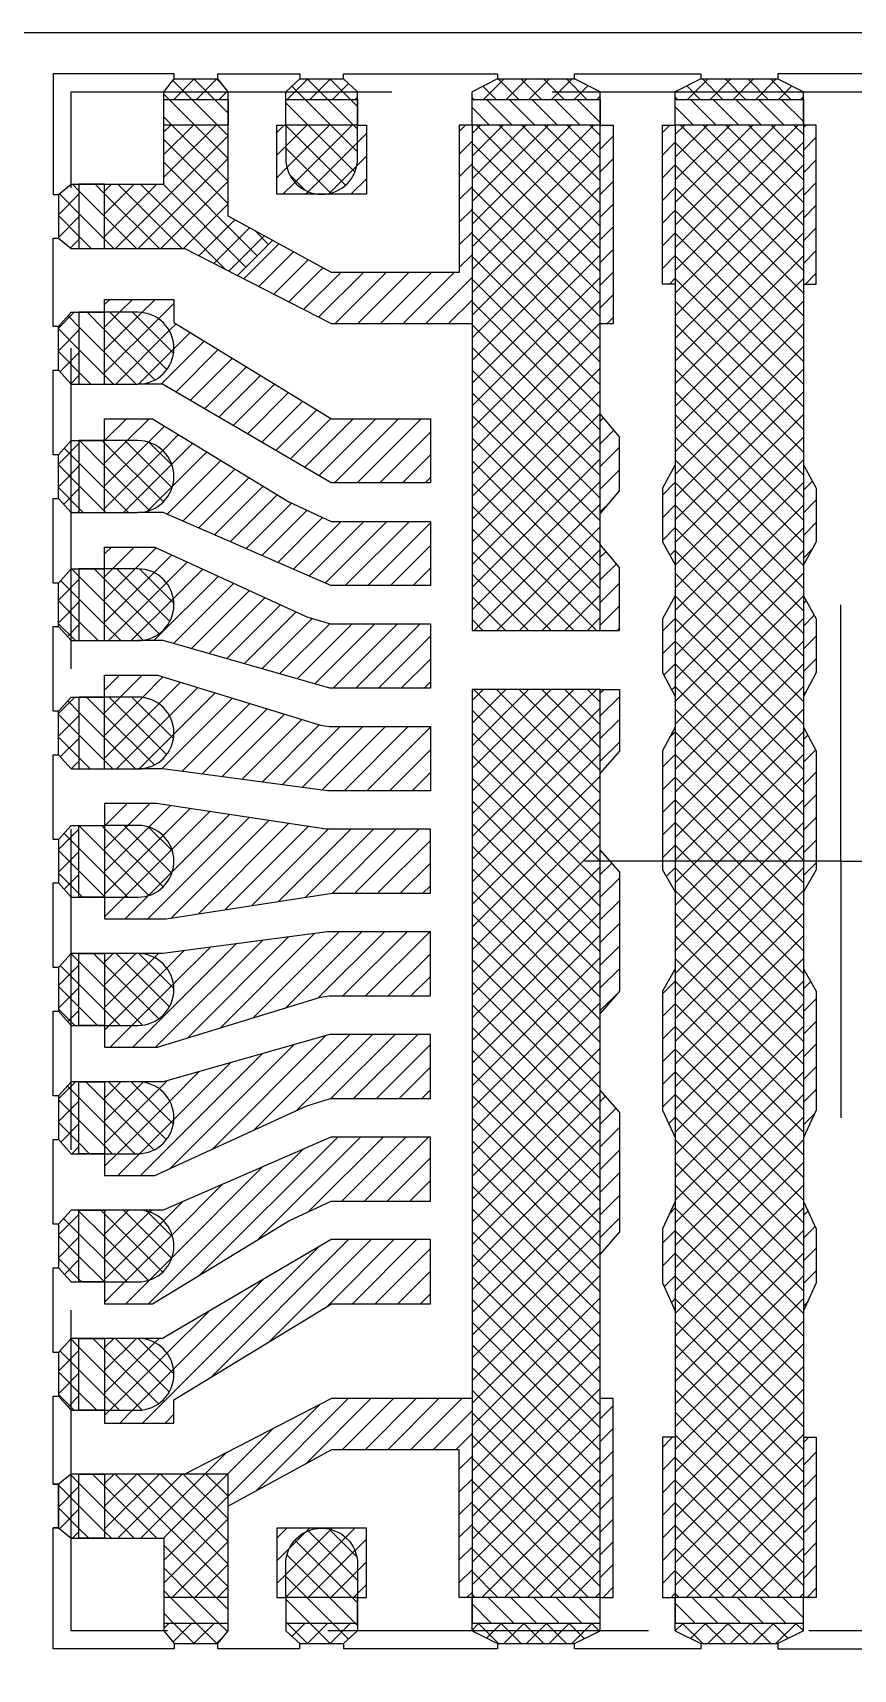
# Model space of a CAD drawing. Extents: x -347 to -72, y -334 to -144.
# Drawn here: x -253.06 to -249.87, y -310.55 to -304.17 of the extents above; entities that cross this region are included whole.
import ezdxf

# ---------------------------------------------------------------- set-up
doc = ezdxf.new("R2010")
doc.units = 0
doc.header["$LTSCALE"] = 5
doc.header["$MEASUREMENT"] = 0
doc.linetypes.add('CENTER', pattern=[2, 1.25, -0.25, 0.25, -0.25])
doc.linetypes.add('HIDDEN', pattern=[0.375, 0.25, -0.125])
doc.layers.get('0').update_dxf_attribs({"linetype": 'CONTINUOUS'})
for name, color, linetype in [('CENTER', 1, 'CENTER'), ('Full-metal', 254, 'CONTINUOUS'), ('HIDDEN', 6, 'HIDDEN'), ('Layer1', 4, 'CONTINUOUS'), ('SECTION', 6, 'CONTINUOUS')]:
    doc.layers.add(name, color=color, linetype=linetype)
pattern_1 = [(135, (-251.1536, -286.094496), (-0.04419417, -0.04419417), [])]

msp = doc.modelspace()

# ---------------------------------------------------------------- hatches: boundary and pattern name
at = {"layer": 'Full-metal'}
h = msp.add_hatch(dxfattribs=at)
h.set_pattern_fill('ANSI37', color=256, scale=0.5, angle=90, style=0)
h.set_pattern_definition([(135, (-251.1536, -286.094496), (-0.04419417, -0.04419417), []), (225, (-251.1536, -286.094496), (0.04419417, -0.04419417), [])])
h.paths.add_polyline_path([(-252.0779, -310.1358), (-252.0779, -310.2658), (-251.7979, -310.2658), (-251.7979, -310.1358, 1)])
h.paths.add_polyline_path([(-251.7979, -310.3658), (-252.0779, -310.3658), (-252.0779, -310.3958), (-251.7979, -310.3958)])
h.paths.add_polyline_path([(-251.7979, -310.3958), (-252.0779, -310.3958), (-252.0229, -310.4458), (-251.8529, -310.4458)])
h.paths.add_polyline_path([(-252.3029, -304.3958), (-252.5529, -304.3958), (-252.5529, -304.4258), (-252.3029, -304.4258)])
h.paths.add_polyline_path([(-252.3426, -304.3458), (-252.5126, -304.3458), (-252.5529, -304.3958), (-252.3029, -304.3958)])
h.paths.add_polyline_path([(-251.8529, -304.3458), (-252.0229, -304.3458), (-252.0779, -304.3958), (-251.7979, -304.3958)])
h.paths.add_polyline_path([(-251.7979, -304.3958), (-252.0779, -304.3958), (-252.0779, -304.4258), (-251.7979, -304.4258)])
h.paths.add_polyline_path([(-251.7979, -304.5258), (-252.0779, -304.5258), (-252.0779, -304.6558, 1), (-251.7979, -304.6558)])
h.paths.add_polyline_path([(-252.9139, -309.7848), (-252.9639, -309.8245), (-252.9639, -309.9945), (-252.9139, -310.0348)])
h.paths.add_polyline_path([(-252.8839, -309.7848), (-252.9139, -309.7848), (-252.9139, -310.0348), (-252.8839, -310.0348)])
h.paths.add_polyline_path([(-252.3029, -309.7848), (-252.7839, -309.7848), (-252.7839, -310.0348), (-252.5529, -310.0348), (-252.5529, -310.2658), (-252.3029, -310.2658)])
h.paths.add_polyline_path([(-252.3029, -310.3658), (-252.5529, -310.3658), (-252.5529, -310.3958), (-252.3029, -310.3958)])
h.paths.add_polyline_path([(-252.3029, -310.3958), (-252.5529, -310.3958), (-252.5126, -310.4458), (-252.3426, -310.4458)])
h.paths.add_polyline_path([(-252.7839, -309.5358), (-252.6539, -309.5358, 1), (-252.6539, -309.2558), (-252.7839, -309.2558)])
h.paths.add_polyline_path([(-252.8839, -309.2558), (-252.9139, -309.2558), (-252.9139, -309.5358), (-252.8839, -309.5358)])
h.paths.add_polyline_path([(-252.9139, -309.2558), (-252.9639, -309.3105), (-252.9639, -309.4805), (-252.9139, -309.5358)])
h.paths.add_polyline_path([(-252.9139, -308.7558), (-252.9639, -308.8105), (-252.9639, -308.9805), (-252.9139, -309.0358)])
h.paths.add_polyline_path([(-252.7839, -309.0358), (-252.6539, -309.0358, 1), (-252.6539, -308.7558), (-252.7839, -308.7558)])
h.paths.add_polyline_path([(-252.8839, -308.7558), (-252.9139, -308.7558), (-252.9139, -309.0358), (-252.8839, -309.0358)])
h.paths.add_polyline_path([(-252.9639, -308.4805), (-252.9139, -308.5358), (-252.9139, -308.2558), (-252.9639, -308.3105)])
h.paths.add_polyline_path([(-252.8839, -308.2558), (-252.9139, -308.2558), (-252.9139, -308.5358), (-252.8839, -308.5358)])
h.paths.add_polyline_path([(-252.6539, -308.2558), (-252.7839, -308.2558), (-252.7839, -308.5358), (-252.6539, -308.5358, 1)])
h.paths.add_polyline_path([(-252.9139, -307.7558), (-252.9639, -307.8105), (-252.9639, -307.9805), (-252.9139, -308.0358)])
h.paths.add_polyline_path([(-252.8839, -307.7558), (-252.9139, -307.7558), (-252.9139, -308.0358), (-252.8839, -308.0358)])
h.paths.add_polyline_path([(-252.7839, -308.0358), (-252.6539, -308.0358, 1), (-252.6539, -307.7558), (-252.7839, -307.7558)])
h.paths.add_polyline_path([(-252.9139, -307.2558), (-252.9639, -307.3105), (-252.9639, -307.4805), (-252.9139, -307.5358)])
h.paths.add_polyline_path([(-252.8839, -307.2558), (-252.9139, -307.2558), (-252.9139, -307.5358), (-252.8839, -307.5358)])
h.paths.add_polyline_path([(-252.7839, -307.2558), (-252.7839, -307.5358), (-252.6539, -307.5358, 1), (-252.6539, -307.2558)])
h.paths.add_polyline_path([(-252.9639, -306.9811), (-252.9139, -307.0358), (-252.9139, -306.7558), (-252.9639, -306.8111)])
h.paths.add_polyline_path([(-252.8839, -306.7558), (-252.9139, -306.7558), (-252.9139, -307.0358), (-252.8839, -307.0358)])
h.paths.add_polyline_path([(-252.7839, -307.0358), (-252.6539, -307.0358, 1), (-252.6539, -306.7558), (-252.7839, -306.7558)])
h.paths.add_polyline_path([(-252.9639, -306.4811), (-252.9139, -306.5358), (-252.9139, -306.2558), (-252.9639, -306.3111)])
h.paths.add_polyline_path([(-252.8839, -306.2558), (-252.9139, -306.2558), (-252.9139, -306.5358), (-252.8839, -306.5358)])
h.paths.add_polyline_path([(-252.7839, -306.5358), (-252.6539, -306.5358, 1), (-252.6539, -306.2558), (-252.7839, -306.2558)])
h.paths.add_polyline_path([(-252.9139, -305.7558), (-252.9639, -305.8111), (-252.9639, -305.9811), (-252.9139, -306.0358)])
h.paths.add_polyline_path([(-252.9139, -306.0358), (-252.8839, -306.0358), (-252.8839, -305.7558), (-252.9139, -305.7558)])
h.paths.add_polyline_path([(-252.7839, -306.0358), (-252.6539, -306.0358, 1), (-252.6539, -305.7558), (-252.7839, -305.7558)])
h.paths.add_polyline_path([(-252.9139, -305.2558), (-252.9639, -305.3111), (-252.9639, -305.4811), (-252.9139, -305.5358)])
h.paths.add_polyline_path([(-252.9139, -305.5358), (-252.8839, -305.5358), (-252.8839, -305.2558), (-252.9139, -305.2558)])
h.paths.add_polyline_path([(-252.7839, -305.5358), (-252.6539, -305.5358, 1), (-252.6539, -305.2558), (-252.7839, -305.2558)])
h.paths.add_polyline_path([(-252.9139, -304.7568), (-252.9639, -304.7971), (-252.9639, -304.9671), (-252.9139, -305.0068)])
h.paths.add_polyline_path([(-252.8839, -304.7568), (-252.9139, -304.7568), (-252.9139, -305.0068), (-252.8839, -305.0068)])
h.paths.add_polyline_path([(-252.3029, -305.0068), (-252.3029, -304.5258), (-252.5529, -304.5258), (-252.5529, -304.7568), (-252.7839, -304.7568), (-252.7839, -305.0068)])
h.paths.add_polyline_path([(-252.3029, -305.0068), (-252.4722, -305.0068), (-252.2664, -305.1126), (-252.1296, -304.9757), (-252.3029, -304.8813)])
h = msp.add_hatch(dxfattribs=at)
h.set_pattern_fill('ANSI37', color=256, scale=0.5, angle=90, style=0)
h.set_pattern_definition([(135, (-305.37605, -263.56585), (-0.044194174, -0.044194174), []), (225, (-305.37605, -263.56585), (0.044194174, -0.044194174), [])])
h.paths.add_polyline_path([(-250.0599, -304.5258), (-250.5599, -304.5258), (-250.5599, -310.2658), (-250.0599, -310.2658)])
h.paths.add_polyline_path([(-250.8519, -306.7258), (-251.3519, -306.7258), (-251.3519, -310.2658), (-250.8519, -310.2658)])
h.paths.add_polyline_path([(-250.8519, -304.5258), (-251.3519, -304.5258), (-251.3519, -306.4958), (-250.8519, -306.4958)])
h.paths.add_polyline_path([(-250.8519, -310.3958), (-250.8519, -310.3658), (-251.3519, -310.3658), (-251.3519, -310.3958), (-251.2519, -310.4458), (-250.9519, -310.4458)])
h.paths.add_polyline_path([(-250.0599, -310.3958), (-250.0599, -310.3658), (-250.5599, -310.3658), (-250.5599, -310.3958), (-250.4599, -310.4458), (-250.1599, -310.4458)])
h.paths.add_polyline_path([(-250.1599, -304.3458), (-250.4599, -304.3458), (-250.5599, -304.3958), (-250.5599, -304.4258), (-250.0599, -304.4258), (-250.0599, -304.3958)])
h.paths.add_polyline_path([(-250.9519, -304.3458), (-251.2519, -304.3458), (-251.3519, -304.3958), (-251.3519, -304.4258), (-250.8519, -304.4258), (-250.8519, -304.3958)])
at = {"layer": 'Layer1'}
h = msp.add_hatch(dxfattribs=at)
h.set_pattern_fill('ANSI31', color=256, scale=0.5, style=0)
h.set_pattern_definition([(45, (-251.1536, -286.094496), (-0.04419417, 0.04419417), [])])
h.paths.add_polyline_path([(-251.3519, -304.5258), (-251.4019, -304.5258), (-251.4019, -305.1008), (-251.8999, -305.1008), (-252.1296, -304.9757), (-252.2664, -305.1126), (-251.8999, -305.3008), (-251.3519, -305.3008)])
h.paths.add_polyline_path([(-251.5139, -305.6708), (-251.8999, -305.6708), (-252.5139, -305.2956), (-252.5139, -305.2058), (-252.7839, -305.2058), (-252.7839, -305.2558), (-252.6539, -305.2558, -1), (-252.6539, -305.5358), (-252.5584, -305.5358), (-251.9012, -305.9208), (-251.5139, -305.9208)])
h.paths.add_polyline_path([(-251.5139, -306.0708), (-251.9009, -306.0708), (-252.0661, -305.9933), (-252.5973, -305.6708), (-252.7839, -305.6708), (-252.7839, -305.7558), (-252.6539, -305.7558, -1), (-252.6539, -306.0358), (-252.5554, -306.0358), (-251.9024, -306.3208), (-251.5139, -306.3208)])
h.paths.add_polyline_path([(-251.5139, -306.4708), (-251.9028, -306.4708), (-251.9954, -306.4426), (-252.5881, -306.1708), (-252.7839, -306.1708), (-252.7839, -306.2558), (-252.6539, -306.2558, -1), (-252.6539, -306.5358), (-252.5558, -306.5358), (-251.9054, -306.7208), (-251.5139, -306.7208)])
h.paths.add_polyline_path([(-251.5139, -306.8708), (-251.9087, -306.8708), (-251.9419, -306.8657), (-252.5781, -306.6708), (-252.7839, -306.6708), (-252.7839, -306.7558), (-252.6539, -306.7558, -1), (-252.6539, -307.0358), (-252.5568, -307.0358), (-251.9151, -307.1208), (-251.5139, -307.1208)])
h.paths.add_polyline_path([(-251.5139, -307.2708), (-251.9201, -307.2708), (-252.581, -307.1708), (-252.7839, -307.1708), (-252.7839, -307.2558), (-252.6539, -307.2558, -1), (-252.6539, -307.5358), (-252.7839, -307.5358), (-252.7839, -307.6208), (-252.5443, -307.6208), (-251.8965, -307.5208), (-251.5139, -307.5208)])
h.paths.add_polyline_path([(-251.5139, -307.6708), (-251.9151, -307.6708), (-252.5568, -307.7558), (-252.6539, -307.7558, -1), (-252.6539, -308.0358), (-252.7839, -308.0358), (-252.7839, -308.1208), (-252.5781, -308.1208), (-251.9419, -307.9259), (-251.9087, -307.9208), (-251.5139, -307.9208)])
h.paths.add_polyline_path([(-251.5139, -308.0708), (-251.9054, -308.0708), (-252.5558, -308.2558), (-252.6539, -308.2558, -1), (-252.6539, -308.5358), (-252.7839, -308.5358), (-252.7839, -308.6208), (-252.5881, -308.6208), (-251.9954, -308.3491), (-251.9028, -308.3208), (-251.5139, -308.3208)])
h.paths.add_polyline_path([(-251.5139, -308.4708), (-251.9024, -308.4708), (-252.5554, -308.7558), (-252.6539, -308.7558, -1), (-252.6539, -309.0358), (-252.7839, -309.0358), (-252.7839, -309.1208), (-252.5973, -309.1208), (-252.0661, -308.7964), (-251.9009, -308.7208), (-251.5139, -308.7208)])
h.paths.add_polyline_path([(-251.5139, -308.8708), (-251.9012, -308.8708), (-252.5584, -309.2558), (-252.6539, -309.2558, -1), (-252.6539, -309.5358), (-252.7839, -309.5358), (-252.7839, -309.5858), (-252.5139, -309.5858), (-252.5139, -309.496), (-251.8999, -309.1208), (-251.5139, -309.1208)])
h.paths.add_polyline_path([(-251.3519, -309.4908), (-251.8999, -309.4908), (-252.4722, -309.7848), (-252.3029, -309.7848), (-252.3029, -309.9104), (-251.8999, -309.6908), (-251.4019, -309.6908), (-251.4019, -310.2658), (-251.3519, -310.2658)])
h.paths.add_polyline_path([(-250.8019, -304.5258), (-250.8519, -304.5258), (-250.8519, -305.3008), (-250.8019, -305.3008)])
h.paths.add_polyline_path([(-250.7769, -305.7413), (-250.8519, -305.6513), (-250.8519, -306.0413), (-250.7769, -305.9515)])
h.paths.add_polyline_path([(-250.7769, -306.2511), (-250.8519, -306.1612), (-250.8519, -306.4958), (-250.7769, -306.4958)])
h.paths.add_polyline_path([(-250.7769, -306.7258), (-250.8519, -306.7258), (-250.8519, -307.0524), (-250.7769, -306.966)])
h.paths.add_polyline_path([(-250.7769, -307.4386), (-250.8519, -307.3522), (-250.8519, -307.989), (-250.7769, -307.9026)])
h.paths.add_polyline_path([(-250.7769, -308.3752), (-250.8519, -308.2888), (-250.8519, -308.9281), (-250.7769, -308.8399)])
h.paths.add_polyline_path([(-250.8019, -309.4908), (-250.8519, -309.4908), (-250.8519, -310.2658), (-250.8019, -310.2658)])
h.paths.add_polyline_path([(-250.5599, -309.6408), (-250.6099, -309.6408), (-250.6099, -310.2658), (-250.5599, -310.2658)])
h.paths.add_polyline_path([(-250.5599, -308.7225), (-250.6099, -308.8291), (-250.6099, -309.0388), (-250.5599, -309.1488)])
h.paths.add_polyline_path([(-250.5599, -307.8157), (-250.6099, -307.9021), (-250.6099, -308.3657), (-250.5599, -308.4722)])
h.paths.add_polyline_path([(-250.5599, -306.8731), (-250.6099, -306.9654), (-250.6099, -307.4291), (-250.5599, -307.5155)])
h.paths.add_polyline_path([(-250.5599, -306.3609), (-250.6099, -306.4507), (-250.6099, -306.6605), (-250.5599, -306.7528)])
h.paths.add_polyline_path([(-250.5599, -305.851), (-250.6099, -305.941), (-250.6099, -306.1507), (-250.5599, -306.2406)])
h.paths.add_polyline_path([(-250.5599, -304.5258), (-250.6099, -304.5258), (-250.6099, -305.1458), (-250.5599, -305.1458)])
h.paths.add_polyline_path([(-250.0099, -304.5258), (-250.0599, -304.5258), (-250.0599, -305.1458), (-250.0099, -305.1458)])
h.paths.add_polyline_path([(-250.01, -305.941), (-250.0599, -305.8511), (-250.0599, -306.2405), (-250.01, -306.1507)])
h.paths.add_polyline_path([(-250.01, -306.4507), (-250.0599, -306.361), (-250.0599, -306.7527), (-250.01, -306.6605)])
h.paths.add_polyline_path([(-250.01, -306.9654), (-250.0599, -306.8732), (-250.0599, -307.3958), (-250.01, -307.3958)])
h.paths.add_polyline_path([(-250.01, -307.3958), (-250.0599, -307.3958), (-250.0599, -307.5154), (-250.01, -307.4291)])
h.paths.add_polyline_path([(-250.01, -307.9021), (-250.0599, -307.8158), (-250.0599, -308.4721), (-250.01, -308.3657)])
h.paths.add_polyline_path([(-250.01, -308.8291), (-250.0599, -308.7226), (-250.0599, -309.1487), (-250.01, -309.0388)])
h.paths.add_polyline_path([(-250.0099, -309.6408), (-250.0599, -309.6408), (-250.0599, -310.2658), (-250.0099, -310.2658)])
h.paths.add_polyline_path([(-251.9379, -309.9958), (-252.1129, -309.9958), (-252.1129, -310.2658), (-252.0779, -310.2658), (-252.0779, -310.1358, -0.414214)])
h.paths.add_polyline_path([(-251.7629, -309.9958), (-251.9379, -309.9958, -0.414214), (-251.7979, -310.1358), (-251.7979, -310.2658), (-251.7629, -310.2658)])
h.paths.add_polyline_path([(-252.0779, -304.6558), (-252.0779, -304.5258), (-252.1129, -304.5258), (-252.1129, -304.7958), (-251.9379, -304.7958, -0.414214)])
h.paths.add_polyline_path([(-251.7629, -304.5258), (-251.7979, -304.5258), (-251.7979, -304.6558, -0.414214), (-251.9379, -304.7958), (-251.7629, -304.7958)])
at = {"layer": 'SECTION'}
h = msp.add_hatch(dxfattribs=at)
h.set_pattern_fill('ANSI31', color=256, scale=0.5, angle=90, style=0)
h.set_pattern_definition(pattern_1)
h.paths.add_polyline_path([(-246.9439, -304.7568), (-247.0439, -304.7568), (-247.0439, -305.0068), (-246.9439, -305.0068)])
h.paths.add_polyline_path([(-247.2749, -304.4258), (-247.5249, -304.4258), (-247.5249, -304.5258), (-247.2749, -304.5258)])
h.paths.add_polyline_path([(-252.3029, -304.4258), (-252.5529, -304.4258), (-252.5529, -304.5258), (-252.3029, -304.5258)])
h.paths.add_polyline_path([(-252.7839, -304.7568), (-252.8839, -304.7568), (-252.8839, -305.0068), (-252.7839, -305.0068)])
h.paths.add_polyline_path([(-252.3029, -310.2658), (-252.5529, -310.2658), (-252.5529, -310.3658), (-252.3029, -310.3658)])
h.paths.add_polyline_path([(-252.7839, -309.7848), (-252.8839, -309.7848), (-252.8839, -310.0348), (-252.7839, -310.0348)])
h.paths.add_polyline_path([(-247.2749, -310.2658), (-247.5249, -310.2658), (-247.5249, -310.3658), (-247.2749, -310.3658)])
h.paths.add_polyline_path([(-246.9439, -309.7848), (-247.0439, -309.7848), (-247.0439, -310.0348), (-246.9439, -310.0348)])
h = msp.add_hatch(dxfattribs=at)
h.set_pattern_fill('ANSI31', color=256, scale=0.5, angle=90, style=0)
h.set_pattern_definition(pattern_1)
h.paths.add_polyline_path([(-247.7499, -304.5258), (-248.0299, -304.5258), (-248.0299, -304.4258), (-247.7499, -304.4258)])
h.paths.add_polyline_path([(-251.7979, -304.5258), (-252.0779, -304.5258), (-252.0779, -304.4258), (-251.7979, -304.4258)])
h = msp.add_hatch(dxfattribs=at)
h.set_pattern_fill('ANSI31', color=256, scale=0.5, angle=90, style=0)
h.set_pattern_definition(pattern_1)
h.paths.add_polyline_path([(-248.4759, -304.5258), (-248.9759, -304.5258), (-248.9759, -304.4258), (-248.4759, -304.4258)])
h.paths.add_polyline_path([(-249.2679, -304.5258), (-249.7679, -304.5258), (-249.7679, -304.4258), (-249.2679, -304.4258)])
h.paths.add_polyline_path([(-250.0599, -304.5258), (-250.5599, -304.5258), (-250.5599, -304.4258), (-250.0599, -304.4258)])
h.paths.add_polyline_path([(-250.8519, -304.5258), (-251.3519, -304.5258), (-251.3519, -304.4258), (-250.8519, -304.4258)])
h = msp.add_hatch(dxfattribs=at)
h.set_pattern_fill('ANSI31', color=256, scale=0.5, angle=90, style=0)
h.set_pattern_definition(pattern_1)
h.paths.add_polyline_path([(-252.8839, -305.2558), (-252.7839, -305.2558), (-252.7839, -305.5358), (-252.8839, -305.5358)])
h.paths.add_polyline_path([(-252.8839, -305.7558), (-252.7839, -305.7558), (-252.7839, -306.0358), (-252.8839, -306.0358)])
h.paths.add_polyline_path([(-252.8839, -306.2558), (-252.7839, -306.2558), (-252.7839, -306.5358), (-252.8839, -306.5358)])
h.paths.add_polyline_path([(-252.8839, -306.7558), (-252.7839, -306.7558), (-252.7839, -307.0358), (-252.8839, -307.0358)])
h.paths.add_polyline_path([(-252.8839, -307.2558), (-252.7839, -307.2558), (-252.7839, -307.5358), (-252.8839, -307.5358)])
h.paths.add_polyline_path([(-252.8839, -307.7558), (-252.7839, -307.7558), (-252.7839, -308.0358), (-252.8839, -308.0358)])
h.paths.add_polyline_path([(-252.8839, -308.2558), (-252.7839, -308.2558), (-252.7839, -308.5358), (-252.8839, -308.5358)])
h.paths.add_polyline_path([(-252.8839, -308.7558), (-252.7839, -308.7558), (-252.7839, -309.0358), (-252.8839, -309.0358)])
h.paths.add_polyline_path([(-252.8839, -309.2558), (-252.7839, -309.2558), (-252.7839, -309.5358), (-252.8839, -309.5358)])
h = msp.add_hatch(dxfattribs=at)
h.set_pattern_fill('ANSI31', color=256, scale=0.5, angle=90, style=0)
h.set_pattern_definition(pattern_1)
h.paths.add_polyline_path([(-247.7499, -310.2658), (-248.0299, -310.2658), (-248.0299, -310.3658), (-247.7499, -310.3658)])
h.paths.add_polyline_path([(-251.7979, -310.2658), (-252.0779, -310.2658), (-252.0779, -310.3658), (-251.7979, -310.3658)])
h = msp.add_hatch(dxfattribs=at)
h.set_pattern_fill('ANSI31', color=256, scale=0.5, angle=90, style=0)
h.set_pattern_definition(pattern_1)
h.paths.add_polyline_path([(-248.4759, -310.2658), (-248.9759, -310.2658), (-248.9759, -310.3658), (-248.4759, -310.3658)])
h.paths.add_polyline_path([(-249.2679, -310.2658), (-249.7679, -310.2658), (-249.7679, -310.3658), (-249.2679, -310.3658)])
h.paths.add_polyline_path([(-250.0599, -310.2658), (-250.5599, -310.2658), (-250.5599, -310.3658), (-250.0599, -310.3658)])
h.paths.add_polyline_path([(-250.8519, -310.2658), (-251.3519, -310.2658), (-251.3519, -310.3658), (-250.8519, -310.3658)])

# ---------------------------------------------------------------- linework, layer by layer
for p, q in [((-252.9839, -304.3258), (-252.9839, -304.7971)), ((-252.5126, -304.3258), (-252.9839, -304.3258)), ((-252.5126, -304.3458), (-252.5126, -304.3258)), ((-252.3426, -304.3458), (-252.3426, -304.3258)), ((-252.3426, -304.3258), (-252.0229, -304.3258)), ((-252.0229, -304.3258), (-252.0229, -304.3458)), ((-251.8529, -304.3458), (-251.8529, -304.3258)), ((-251.8529, -304.3258), (-251.252, -304.3258)), ((-251.252, -304.3258), (-251.2519, -304.3458)), ((-250.9519, -304.3458), (-250.9519, -304.3258)), ((-250.9519, -304.3258), (-250.4599, -304.3258)), ((-250.4599, -304.3258), (-250.4599, -304.3458)), ((-249.6679, -304.3258), (-250.1599, -304.3258)), ((-250.1599, -304.3258), (-250.1599, -304.3458)), ((-252.5529, -304.3958), (-252.5126, -304.3458)), ((-252.5126, -304.3458), (-252.3426, -304.3458)), ((-252.3029, -304.3958), (-252.3426, -304.3458)), ((-252.0229, -304.3458), (-252.0779, -304.3958)), ((-252.0229, -304.3458), (-251.8529, -304.3458)), ((-251.7979, -304.3958), (-251.8529, -304.3458)), ((-251.2519, -304.3458), (-251.3519, -304.3958)), ((-251.2519, -304.3458), (-250.9519, -304.3458)), ((-250.8519, -304.3958), (-250.9519, -304.3458)), ((-250.4599, -304.3458), (-250.5599, -304.3958)), ((-250.4599, -304.3458), (-250.1599, -304.3458)), ((-250.1599, -304.3458), (-250.0599, -304.3958)), ((-252.5529, -304.7568), (-252.5529, -304.3958)), ((-252.3029, -304.8813), (-252.3029, -304.3958)), ((-252.0779, -304.5258), (-252.0779, -304.3958)), ((-251.7979, -304.5258), (-251.7979, -304.3958)), ((-251.3519, -304.5258), (-251.3519, -304.3958)), ((-250.8519, -304.5258), (-250.8519, -304.3958)), ((-250.5599, -304.5258), (-250.5599, -304.3958)), ((-250.0599, -304.5258), (-250.0599, -304.3958)), ((-252.1129, -304.7958), (-252.1129, -304.5258)), ((-252.1129, -304.5258), (-252.0779, -304.5258)), ((-251.7979, -304.5258), (-251.7629, -304.5258)), ((-251.7629, -304.5258), (-251.7629, -304.7958)), ((-251.3519, -304.5258), (-251.4019, -304.5258)), ((-251.4019, -304.5258), (-251.4019, -305.1008)), ((-251.3519, -304.5258), (-251.3519, -306.4958)), ((-250.8519, -306.4958), (-250.8519, -304.5258)), ((-250.8519, -304.5258), (-250.8019, -304.5258)), ((-250.8019, -304.5258), (-250.8019, -305.3008)), ((-250.6099, -305.1458), (-250.6099, -304.5258)), ((-250.6099, -304.5258), (-250.5599, -304.5258)), ((-250.5599, -304.5258), (-250.5599, -310.2658)), ((-250.0599, -304.5258), (-250.0599, -310.2658)), ((-250.0099, -304.5258), (-250.0599, -304.5258)), ((-250.0099, -305.1458), (-250.0099, -304.5258)), ((-252.9639, -304.7971), (-252.9139, -304.7568)), ((-252.9139, -304.7568), (-252.5529, -304.7568)), ((-252.9839, -304.7971), (-252.9639, -304.7971)), ((-252.9639, -304.7971), (-252.9639, -304.9671)), ((-251.7629, -304.7958), (-252.1129, -304.7958)), ((-251.8999, -305.1008), (-252.3029, -304.8813)), ((-252.9839, -305.3111), (-252.9839, -304.9671)), ((-252.9839, -304.9671), (-252.9639, -304.9671)), ((-252.9639, -304.9671), (-252.9139, -305.0068)), ((-252.9139, -305.0068), (-252.4722, -305.0068)), ((-251.8999, -305.3008), (-252.4722, -305.0068)), ((-252.2664, -305.1126), (-252.1287, -304.9749)), ((-251.4019, -305.1008), (-251.8999, -305.1008)), ((-250.5599, -305.1458), (-250.6099, -305.1458)), ((-250.0599, -305.1458), (-250.0099, -305.1458)), ((-252.7839, -305.2558), (-252.7839, -305.2058)), ((-252.7839, -305.2058), (-252.5139, -305.2058)), ((-252.5139, -305.2058), (-252.5139, -305.2956)), ((-252.9139, -305.2558), (-252.9639, -305.3111)), ((-252.9139, -305.2558), (-252.7839, -305.2558)), ((-252.6539, -305.2558), (-252.7839, -305.2558)), ((-252.9639, -305.3111), (-252.9839, -305.3111)), ((-252.9639, -305.4811), (-252.9639, -305.3111)), ((-252.5139, -305.2956), (-251.8999, -305.6708)), ((-251.3519, -305.3008), (-251.8999, -305.3008)), ((-250.8019, -305.3008), (-250.852, -305.3008)), ((-252.9839, -305.8111), (-252.9839, -305.4811)), ((-252.9839, -305.4811), (-252.9639, -305.4811)), ((-252.9639, -305.4811), (-252.9139, -305.5358)), ((-252.9139, -305.5358), (-252.6539, -305.5358)), ((-252.5584, -305.5358), (-252.6539, -305.5358)), ((-251.9012, -305.9208), (-252.5584, -305.5358)), ((-250.7769, -305.7413), (-250.8519, -305.6514)), ((-252.7839, -305.7558), (-252.7839, -305.6708)), ((-252.7839, -305.6708), (-252.5973, -305.6708)), ((-252.5973, -305.6708), (-252.0661, -305.9943)), ((-251.8999, -305.6708), (-251.5139, -305.6708)), ((-251.5139, -305.6708), (-251.5139, -305.9208)), ((-252.9139, -305.7558), (-252.9639, -305.8111)), ((-252.9139, -305.7558), (-252.7839, -305.7558)), ((-252.6539, -305.7558), (-252.7839, -305.7558)), ((-250.7769, -305.9515), (-250.7769, -305.7413)), ((-252.9639, -305.8111), (-252.9839, -305.8111)), ((-252.9639, -305.9811), (-252.9639, -305.8111)), ((-250.5599, -305.8509), (-250.6099, -305.941)), ((-250.0601, -305.8509), (-250.01, -305.941)), ((-251.5139, -305.9208), (-251.9012, -305.9208)), ((-252.9839, -306.3111), (-252.9839, -305.9811)), ((-252.9839, -305.9811), (-252.9639, -305.9811)), ((-252.9639, -305.9811), (-252.9139, -306.0358)), ((-250.8519, -306.0413), (-250.7769, -305.9515)), ((-250.6099, -305.941), (-250.6099, -306.1507)), ((-250.01, -305.941), (-250.01, -306.1507)), ((-252.9139, -306.0358), (-252.6539, -306.0358)), ((-252.5554, -306.0358), (-252.6539, -306.0358)), ((-251.9024, -306.3208), (-252.5554, -306.0358)), ((-252.0661, -305.9943), (-251.9009, -306.0708)), ((-251.9009, -306.0708), (-251.5139, -306.0708)), ((-251.5139, -306.0708), (-251.5139, -306.3208)), ((-252.7839, -306.2558), (-252.7839, -306.1708)), ((-252.7839, -306.1708), (-252.5881, -306.1708)), ((-252.5881, -306.1708), (-251.9954, -306.4426)), ((-250.7769, -306.2511), (-250.8519, -306.1613)), ((-250.6099, -306.1507), (-250.5599, -306.2407)), ((-250.01, -306.1507), (-250.0601, -306.2407)), ((-252.9139, -306.2558), (-252.9639, -306.3111)), ((-252.9139, -306.2558), (-252.7839, -306.2558)), ((-252.6539, -306.2558), (-252.7839, -306.2558)), ((-250.7769, -306.4958), (-250.7769, -306.2511)), ((-252.9639, -306.3111), (-252.9839, -306.3111)), ((-252.9639, -306.4811), (-252.9639, -306.3111)), ((-251.5139, -306.3208), (-251.9024, -306.3208)), ((-250.5599, -306.3607), (-250.6099, -306.4507)), ((-250.0601, -306.3607), (-250.01, -306.4507)), ((-252.9839, -306.8111), (-252.9839, -306.4811)), ((-252.9839, -306.4811), (-252.9639, -306.4811)), ((-252.9639, -306.4811), (-252.9139, -306.5358)), ((-251.9954, -306.4426), (-251.9028, -306.4708)), ((-251.9028, -306.4708), (-251.5139, -306.4708)), ((-251.5139, -306.4708), (-251.5139, -306.7208)), ((-250.6099, -306.4507), (-250.6099, -306.6605)), ((-250.01, -306.4507), (-250.01, -306.6605)), ((-252.9139, -306.5358), (-252.6539, -306.5358)), ((-252.5558, -306.5358), (-252.6539, -306.5358)), ((-251.9054, -306.7208), (-252.5558, -306.5358)), ((-251.3519, -306.4958), (-250.8519, -306.4958)), ((-250.8519, -306.4958), (-250.7769, -306.4958)), ((-252.7839, -306.7558), (-252.7839, -306.6708)), ((-252.7839, -306.6708), (-252.5781, -306.6708)), ((-252.5781, -306.6708), (-251.9419, -306.8657)), ((-250.6099, -306.6605), (-250.5599, -306.753)), ((-250.01, -306.6605), (-250.0601, -306.753)), ((-251.5139, -306.7208), (-251.9054, -306.7208)), ((-250.8519, -306.7258), (-251.3519, -306.7258)), ((-251.3519, -306.7258), (-251.3519, -310.2658)), ((-250.8519, -306.7258), (-250.7769, -306.7258)), ((-250.8519, -310.2658), (-250.8519, -306.7258)), ((-250.7769, -306.7258), (-250.7769, -306.966)), ((-252.9639, -306.8111), (-252.9839, -306.8111)), ((-252.9139, -306.7558), (-252.9639, -306.8111)), ((-252.9639, -306.9811), (-252.9639, -306.8111)), ((-252.9139, -306.7558), (-252.7839, -306.7558)), ((-252.6539, -306.7558), (-252.7839, -306.7558)), ((-251.9419, -306.8657), (-251.9087, -306.8708)), ((-251.9087, -306.8708), (-251.5139, -306.8708)), ((-251.5139, -306.8708), (-251.5139, -307.1208)), ((-250.5599, -306.873), (-250.6099, -306.9654)), ((-250.0601, -306.873), (-250.01, -306.9654)), ((-252.9839, -307.3105), (-252.9839, -306.9811)), ((-252.9839, -306.9811), (-252.9639, -306.9811)), ((-252.9639, -306.9811), (-252.9139, -307.0358)), ((-250.7769, -306.966), (-250.8519, -307.0523)), ((-250.6099, -306.9654), (-250.6099, -307.4291)), ((-250.01, -306.9654), (-250.01, -307.4291)), ((-252.9139, -307.0358), (-252.6539, -307.0358)), ((-252.5568, -307.0358), (-252.6539, -307.0358)), ((-251.9151, -307.1208), (-252.5568, -307.0358)), ((-251.5139, -307.1208), (-251.9151, -307.1208)), ((-252.581, -307.1708), (-252.7839, -307.1708)), ((-252.7839, -307.1708), (-252.7839, -307.2558)), ((-251.9201, -307.2708), (-252.581, -307.1708)), ((-252.9139, -307.2558), (-252.9639, -307.3105)), ((-252.9139, -307.2558), (-252.7839, -307.2558)), ((-252.6539, -307.2558), (-252.7839, -307.2558)), ((-252.9639, -307.3105), (-252.9839, -307.3105)), ((-252.9639, -307.3105), (-252.9639, -307.4805)), ((-251.5139, -307.2708), (-251.9201, -307.2708)), ((-251.5139, -307.5208), (-251.5139, -307.2708)), ((-250.8519, -307.3523), (-250.7769, -307.4386)), ((-250.7769, -307.4386), (-250.7769, -307.9026)), ((-250.6099, -307.4291), (-250.5599, -307.5156)), ((-250.01, -307.4291), (-250.0601, -307.5156)), ((-252.9839, -307.8105), (-252.9839, -307.4805)), ((-252.9839, -307.4805), (-252.9639, -307.4805)), ((-252.9639, -307.4805), (-252.9139, -307.5358)), ((-252.9139, -307.5358), (-252.7839, -307.5358)), ((-252.7839, -307.5358), (-252.6539, -307.5358)), ((-252.7839, -307.5358), (-252.7839, -307.6208)), ((-252.5443, -307.6208), (-251.8965, -307.5208)), ((-251.8965, -307.5208), (-251.5139, -307.5208)), ((-252.7839, -307.6208), (-252.5443, -307.6208)), ((-251.9151, -307.6708), (-252.5568, -307.7558)), ((-251.5139, -307.6708), (-251.9151, -307.6708)), ((-251.5139, -307.9208), (-251.5139, -307.6708)), ((-252.9139, -307.7558), (-252.9639, -307.8105)), ((-252.6539, -307.7558), (-252.9139, -307.7558)), ((-252.5568, -307.7558), (-252.6539, -307.7558)), ((-252.9639, -307.8105), (-252.9839, -307.8105)), ((-252.9639, -307.8105), (-252.9639, -307.9805)), ((-250.5599, -307.8156), (-250.6099, -307.9021)), ((-250.0601, -307.8156), (-250.01, -307.9021)), ((-252.5781, -308.1208), (-251.9419, -307.9259)), ((-251.9419, -307.9259), (-251.9087, -307.9208)), ((-251.9087, -307.9208), (-251.5139, -307.9208)), ((-250.7769, -307.9026), (-250.8519, -307.9889)), ((-250.6099, -307.9021), (-250.6099, -308.3657)), ((-250.01, -307.9021), (-250.01, -308.3657)), ((-252.9839, -308.3105), (-252.9839, -307.9805)), ((-252.9839, -307.9805), (-252.9639, -307.9805)), ((-252.9639, -307.9805), (-252.9139, -308.0358)), ((-252.9139, -308.0358), (-252.7839, -308.0358)), ((-252.7839, -308.0358), (-252.6539, -308.0358)), ((-252.7839, -308.0358), (-252.7839, -308.1208)), ((-251.9054, -308.0708), (-252.5558, -308.2558)), ((-251.5139, -308.0708), (-251.9054, -308.0708)), ((-251.5139, -308.3208), (-251.5139, -308.0708)), ((-252.7839, -308.1208), (-252.5781, -308.1208)), ((-252.9139, -308.2558), (-252.9639, -308.3105)), ((-252.6539, -308.2558), (-252.9139, -308.2558)), ((-252.5558, -308.2558), (-252.6539, -308.2558)), ((-252.9639, -308.3105), (-252.9839, -308.3105)), ((-252.9639, -308.3105), (-252.9639, -308.4805)), ((-251.9954, -308.3491), (-251.9028, -308.3208)), ((-251.9028, -308.3208), (-251.5139, -308.3208)), ((-250.8519, -308.2889), (-250.7769, -308.3752)), ((-252.5881, -308.6208), (-251.9954, -308.3491)), ((-250.7769, -308.3752), (-250.7769, -308.8399)), ((-250.6099, -308.3657), (-250.5599, -308.4724)), ((-250.01, -308.3657), (-250.0601, -308.4724)), ((-251.9024, -308.4708), (-252.5554, -308.7558)), ((-251.5139, -308.4708), (-251.9024, -308.4708)), ((-251.5139, -308.7208), (-251.5139, -308.4708)), ((-252.9839, -308.8105), (-252.9839, -308.4805)), ((-252.9839, -308.4805), (-252.9639, -308.4805)), ((-252.9639, -308.4805), (-252.9139, -308.5358)), ((-252.9139, -308.5358), (-252.7839, -308.5358)), ((-252.7839, -308.5358), (-252.6539, -308.5358)), ((-252.7839, -308.5358), (-252.7839, -308.6208)), ((-252.7839, -308.6208), (-252.5881, -308.6208)), ((-252.0661, -308.7974), (-251.9009, -308.7208)), ((-251.9009, -308.7208), (-251.5139, -308.7208)), ((-250.5599, -308.7224), (-250.6099, -308.8291)), ((-250.0601, -308.7224), (-250.01, -308.8291)), ((-252.9139, -308.7558), (-252.9639, -308.8105)), ((-252.6539, -308.7558), (-252.9139, -308.7558)), ((-252.5554, -308.7558), (-252.6539, -308.7558)), ((-252.9639, -308.8105), (-252.9839, -308.8105)), ((-252.9639, -308.8105), (-252.9639, -308.9805)), ((-252.5973, -309.1208), (-252.0661, -308.7974)), ((-250.7769, -308.8399), (-250.8519, -308.9281)), ((-250.6099, -308.8291), (-250.6099, -309.0388)), ((-250.01, -308.8291), (-250.01, -309.0388)), ((-251.9012, -308.8708), (-252.5584, -309.2558)), ((-251.5139, -308.8708), (-251.9012, -308.8708)), ((-251.5139, -309.1208), (-251.5139, -308.8708)), ((-252.9839, -309.3105), (-252.9839, -308.9805)), ((-252.9839, -308.9805), (-252.9639, -308.9805)), ((-252.9639, -308.9805), (-252.9139, -309.0358)), ((-252.9139, -309.0358), (-252.7839, -309.0358)), ((-252.7839, -309.0358), (-252.6539, -309.0358)), ((-252.7839, -309.0358), (-252.7839, -309.1208)), ((-250.6099, -309.0388), (-250.5599, -309.1489)), ((-250.01, -309.0388), (-250.0601, -309.1489)), ((-252.7839, -309.1208), (-252.5973, -309.1208)), ((-252.5139, -309.496), (-251.8999, -309.1208)), ((-251.8999, -309.1208), (-251.5139, -309.1208)), ((-252.9139, -309.2558), (-252.9639, -309.3105)), ((-252.6539, -309.2558), (-252.9139, -309.2558)), ((-252.5584, -309.2558), (-252.6539, -309.2558)), ((-252.9639, -309.3105), (-252.9839, -309.3105)), ((-252.9639, -309.3105), (-252.9639, -309.4805)), ((-252.9839, -309.8245), (-252.9839, -309.4805)), ((-252.9839, -309.4805), (-252.9639, -309.4805)), ((-252.9639, -309.4805), (-252.9139, -309.5358)), ((-251.8999, -309.4908), (-252.4717, -309.7846)), ((-251.3519, -309.4908), (-251.8999, -309.4908)), ((-250.8019, -309.4908), (-250.852, -309.4908)), ((-250.8019, -310.2658), (-250.8019, -309.4908)), ((-252.9139, -309.5358), (-252.7839, -309.5358)), ((-252.7839, -309.5358), (-252.6539, -309.5358)), ((-252.7839, -309.5358), (-252.7839, -309.5858)), ((-252.5139, -309.5858), (-252.5139, -309.496)), ((-252.7839, -309.5858), (-252.5139, -309.5858)), ((-250.5599, -309.6408), (-250.6099, -309.6408)), ((-250.6099, -309.6408), (-250.6099, -310.2658)), ((-250.0599, -309.6408), (-250.0099, -309.6408)), ((-250.0099, -309.6408), (-250.0099, -310.2658)), ((-251.8999, -309.6908), (-252.3026, -309.9102)), ((-251.4019, -309.6908), (-251.8999, -309.6908)), ((-251.4019, -310.2658), (-251.4019, -309.6908)), ((-252.9139, -309.7848), (-252.9639, -309.8245)), ((-252.3029, -309.7848), (-252.9139, -309.7848)), ((-252.3029, -310.3958), (-252.3029, -309.7848)), ((-252.9639, -309.8245), (-252.9839, -309.8245)), ((-252.9839, -309.8245), (-252.9639, -309.8245)), ((-252.9639, -309.9945), (-252.9639, -309.8245)), ((-252.9639, -309.8245), (-252.9639, -309.9945)), ((-252.9839, -310.4658), (-252.9839, -309.9945)), ((-252.9839, -309.9945), (-252.9639, -309.9945)), ((-252.9639, -309.9945), (-252.9839, -309.9945)), ((-252.9639, -309.9945), (-252.9139, -310.0348)), ((-251.7629, -309.9958), (-252.1129, -309.9958)), ((-252.1129, -309.9958), (-252.1129, -310.2658)), ((-251.7629, -310.2658), (-251.7629, -309.9958)), ((-252.9139, -310.0348), (-252.5529, -310.0348)), ((-252.5529, -310.0348), (-252.5529, -310.3958)), ((-252.1129, -310.2658), (-252.0779, -310.2658)), ((-252.0779, -310.2658), (-252.0779, -310.3958)), ((-251.7979, -310.2658), (-251.7629, -310.2658)), ((-251.7979, -310.2658), (-251.7979, -310.3958)), ((-251.3519, -310.2658), (-251.4019, -310.2658)), ((-251.3519, -310.3958), (-251.3519, -310.2658)), ((-250.8519, -310.2658), (-250.8019, -310.2658)), ((-250.8519, -310.3958), (-250.8519, -310.2658)), ((-250.6099, -310.2658), (-250.5599, -310.2658)), ((-250.5599, -310.3958), (-250.5599, -310.2658)), ((-250.0099, -310.2658), (-250.0599, -310.2658)), ((-250.0599, -310.3958), (-250.0599, -310.2658)), ((-252.5529, -310.3958), (-252.5126, -310.4458)), ((-252.5126, -310.4458), (-252.5126, -310.4658)), ((-252.5126, -310.4458), (-252.3426, -310.4458)), ((-252.3426, -310.4458), (-252.3029, -310.3958)), ((-252.3426, -310.4658), (-252.3426, -310.4458)), ((-252.0229, -310.4458), (-252.0779, -310.3958)), ((-252.0229, -310.4658), (-252.0229, -310.4458)), ((-252.0229, -310.4458), (-251.8529, -310.4458)), ((-251.7979, -310.3958), (-251.8529, -310.4458)), ((-251.8529, -310.4458), (-251.8529, -310.4658)), ((-251.3519, -310.3958), (-251.2519, -310.4458)), ((-251.2519, -310.4458), (-250.9519, -310.4458)), ((-251.2519, -310.4458), (-251.2519, -310.4658)), ((-250.9519, -310.4458), (-250.8519, -310.3958)), ((-250.9519, -310.4658), (-250.9519, -310.4458)), ((-250.5599, -310.3958), (-250.4599, -310.4458)), ((-250.4599, -310.4458), (-250.4599, -310.4658)), ((-250.4599, -310.4458), (-250.1599, -310.4458)), ((-250.0599, -310.3958), (-250.1599, -310.4458)), ((-250.1599, -310.4458), (-250.1599, -310.4658)), ((-252.5126, -310.4658), (-252.9839, -310.4658)), ((-252.0229, -310.4658), (-252.3426, -310.4658)), ((-251.2519, -310.4658), (-251.8529, -310.4658)), ((-250.4599, -310.4658), (-250.9519, -310.4658)), ((-250.1599, -310.4658), (-249.6679, -310.4658))]:
    msp.add_line(p, q)
msp.add_lwpolyline([(-246.6839, -317.7458), (-246.6839, -304.1658), (-260.0639, -304.1658)])
for points in [[(-252.0779, -304.5258), (-252.0779, -304.6558, 1), (-251.7979, -304.6558), (-251.7979, -304.5258)], [(-252.0779, -310.2658), (-252.0779, -310.1358, -1), (-251.7979, -310.1358), (-251.7979, -310.2658)]]:
    msp.add_lwpolyline(points, format="xyb")
for centre in [(-252.6539, -305.3958), (-252.6539, -305.8958), (-252.6539, -306.3958), (-252.6539, -306.8958), (-252.6539, -307.3958), (-252.6539, -307.8958), (-252.6539, -308.3958), (-252.6539, -308.8958), (-252.6539, -309.3958)]:
    msp.add_arc(centre, 0.14, 270, 90)
msp.add_point((-249.9139, -307.3958))
msp.add_point((-249.9139, -307.3958))
msp.add_point((-249.9139, -307.3958))
msp.add_point((-249.9139, -307.3958))
msp.add_point((-249.9139, -307.3958))
msp.add_point((-249.9139, -307.3958))
msp.add_point((-249.9139, -307.3958))
msp.add_point((-249.9139, -307.3958))
msp.add_point((-249.9139, -307.3958))
msp.add_point((-249.9139, -307.3958))
msp.add_point((-249.9139, -307.3958))
msp.add_point((-249.9139, -307.3958))
msp.add_point((-249.9139, -307.3958))
msp.add_point((-249.9139, -307.3958))
msp.add_point((-249.9139, -307.3958))
msp.add_point((-249.9139, -307.3958))
msp.add_point((-249.9139, -307.3958))
msp.add_point((-249.9139, -307.3958))
msp.add_point((-249.9139, -307.3958))
msp.add_point((-249.9139, -307.3958))
msp.add_point((-249.9139, -307.3958))
msp.add_point((-249.9139, -307.3958))
msp.add_point((-249.9139, -307.3958))
msp.add_point((-249.9139, -307.3958))
msp.add_point((-249.9139, -307.3958))
msp.add_point((-249.9139, -307.3958))
msp.add_point((-249.9139, -307.3958))
msp.add_point((-249.9139, -307.3958))
msp.add_point((-249.9139, -307.3958))
msp.add_point((-249.9139, -307.3958))
msp.add_point((-249.9139, -307.3958))
msp.add_point((-249.9139, -307.3958))
msp.add_point((-249.9139, -307.3958))
msp.add_point((-249.9139, -307.3958))
msp.add_point((-249.9139, -307.3958))
msp.add_point((-249.9139, -307.3958))
msp.add_point((-249.9139, -307.3958))
msp.add_point((-249.9139, -307.3958))
msp.add_point((-249.9139, -307.3958))
msp.add_point((-249.9139, -307.3958))
msp.add_point((-249.9139, -307.3958))
msp.add_point((-249.9139, -307.3958))
msp.add_point((-249.9139, -307.3958))
msp.add_point((-249.9139, -307.3958))
msp.add_point((-249.9139, -307.3958))
msp.add_point((-249.9139, -307.3958))
msp.add_point((-249.9139, -307.3958))
msp.add_point((-249.9139, -307.3958))
msp.add_point((-249.9139, -307.3958))
msp.add_point((-249.9139, -307.3958))
msp.add_point((-249.9139, -307.3958))
msp.add_point((-249.9139, -307.3958))
msp.add_point((-249.9139, -307.3958))
msp.add_point((-249.9139, -307.3958))
msp.add_point((-249.9139, -307.3958))
msp.add_point((-249.9139, -307.3958))
msp.add_point((-249.9139, -307.3958))
msp.add_point((-249.9139, -307.3958))
msp.add_point((-249.9139, -307.3958))
msp.add_point((-249.9139, -307.3958))
msp.add_point((-249.9139, -307.3958))
msp.add_point((-249.9139, -307.3958))
msp.add_point((-249.9139, -307.3958))
msp.add_point((-249.9139, -307.3958))
msp.add_point((-249.9139, -307.3958))
msp.add_point((-249.9139, -307.3958))
msp.add_point((-249.9139, -307.3958))
msp.add_point((-249.9139, -307.3958))
msp.add_point((-249.9139, -307.3958))
at = {"layer": 'CENTER'}
for q in [(-249.9139, -306.3958), (-250.9139, -307.3958), (-249.9139, -308.3958), (-248.9139, -307.3958)]:
    msp.add_line((-249.9139, -307.3958), q, dxfattribs=at)
at = {"layer": 'HIDDEN', "color": 6, "linetype": 'HIDDEN'}
msp.add_lwpolyline([(-252.9139, -310.3958), (-252.9139, -304.3958), (-246.9139, -304.3958), (-246.9139, -310.3958)], close=True, dxfattribs=at)
at = {"layer": 'SECTION'}
for points in [[(-252.3029, -304.5258), (-252.5529, -304.5258), (-252.5529, -304.4258), (-252.3029, -304.4258), (-252.3029, -304.5258)], [(-251.7979, -304.5258), (-252.0779, -304.5258), (-252.0779, -304.4258), (-251.7979, -304.4258), (-251.7979, -304.5258)], [(-250.8519, -304.5258), (-251.3519, -304.5258), (-251.3519, -304.4258), (-250.8519, -304.4258), (-250.8519, -304.5258)], [(-250.0599, -304.5258), (-250.5599, -304.5258), (-250.5599, -304.4258), (-250.0599, -304.4258), (-250.0599, -304.5258)], [(-252.7839, -305.0068), (-252.7839, -304.7568), (-252.8839, -304.7568), (-252.8839, -305.0068), (-252.784, -305.0068)], [(-252.7839, -309.7848), (-252.7839, -310.0348), (-252.8839, -310.0348), (-252.8839, -309.7848), (-252.7839, -309.7848)], [(-252.3029, -310.2658), (-252.5529, -310.2658), (-252.5529, -310.3658), (-252.3029, -310.3658), (-252.3029, -310.2658)], [(-251.7979, -310.2658), (-252.0779, -310.2658), (-252.0779, -310.3658), (-251.7979, -310.3658), (-251.7979, -310.2659)], [(-250.8519, -310.2658), (-251.3519, -310.2658), (-251.3519, -310.3658), (-250.8519, -310.3658), (-250.8519, -310.2659)], [(-250.0599, -310.2658), (-250.5599, -310.2658), (-250.5599, -310.3658), (-250.0599, -310.3658), (-250.0599, -310.2659)]]:
    msp.add_lwpolyline(points, dxfattribs=at)
for points in [[(-252.7839, -305.5358), (-252.7839, -305.2558), (-252.8839, -305.2558), (-252.8839, -305.5358)], [(-252.7839, -306.0358), (-252.7839, -305.7558), (-252.8839, -305.7558), (-252.8839, -306.0358)], [(-252.7839, -306.5358), (-252.7839, -306.2558), (-252.8839, -306.2558), (-252.8839, -306.5358)], [(-252.7839, -307.0358), (-252.7839, -306.7558), (-252.8839, -306.7558), (-252.8839, -307.0358)], [(-252.7839, -307.2558), (-252.7839, -307.5358), (-252.8839, -307.5358), (-252.8839, -307.2558)], [(-252.7839, -307.7558), (-252.7839, -308.0358), (-252.8839, -308.0358), (-252.8839, -307.7558)], [(-252.7839, -308.2558), (-252.7839, -308.5358), (-252.8839, -308.5358), (-252.8839, -308.2558)], [(-252.7839, -308.7558), (-252.7839, -309.0358), (-252.8839, -309.0358), (-252.8839, -308.7558)], [(-252.7839, -309.2558), (-252.7839, -309.5358), (-252.8839, -309.5358), (-252.8839, -309.2558)]]:
    msp.add_lwpolyline(points, close=True, dxfattribs=at)

doc.saveas('drawing.dxf')
